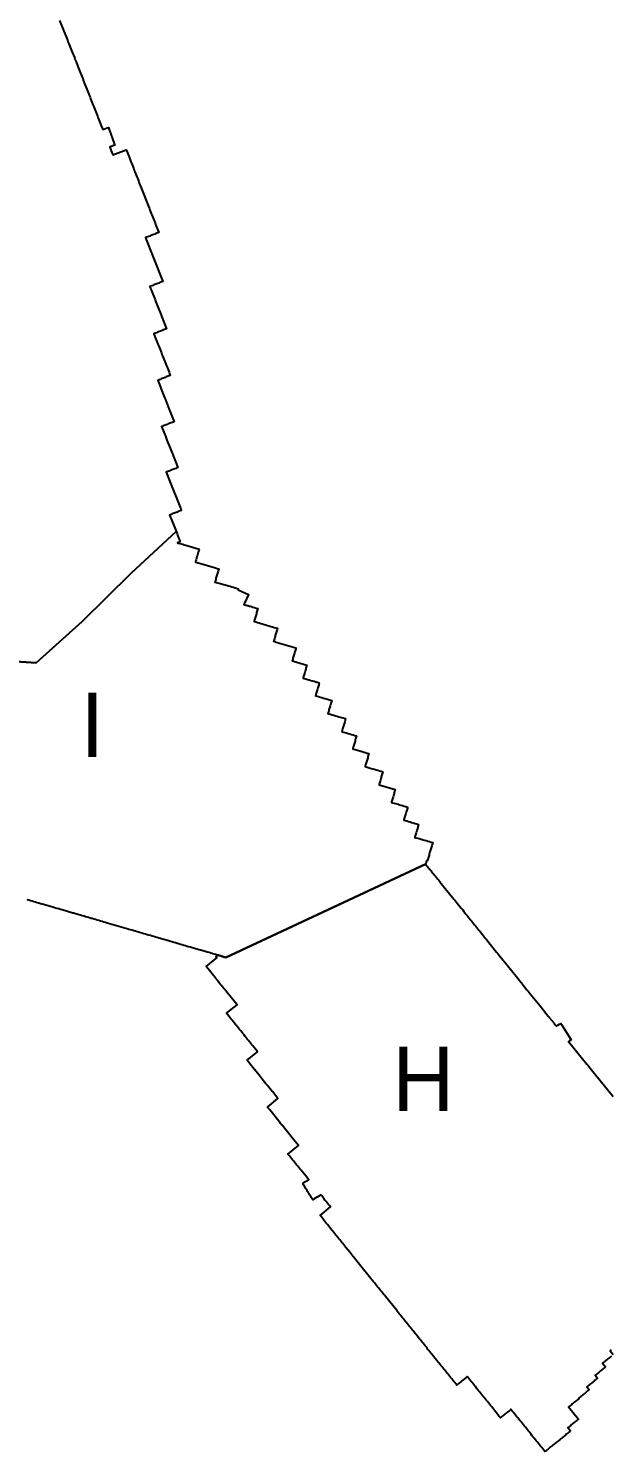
# Model space of a CAD drawing. Extents: x 325010 to 598009, y 7224244 to 7547000.
# Drawn here: x 455310 to 491596, y 7287125 to 7375760 of the extents above; entities that cross this region are included whole.
import ezdxf

# ---------------------------------------------------------------- set-up
doc = ezdxf.new("R2010")
doc.units = 0
for name, color, linetype in [('H', 7, 'Continuous'), ('I', 7, 'Continuous'), ('L', 7, 'Continuous')]:
    doc.layers.add(name, color=color, linetype=linetype)

msp = doc.modelspace()

# ---------------------------------------------------------------- linework, layer by layer
at = {"layer": 'H'}
for points in [[(491648, 7293074), (491595, 7293031), (491541, 7292988), (491488, 7292945), (491434, 7292902), (491381, 7292859), (491327, 7292816), (491274, 7292773), (491220, 7292730), (491167, 7292687), (491113, 7292644), (491100, 7292634), (491288, 7292401), (491235, 7292358), (491181, 7292314), (491128, 7292271), (491074, 7292228), (491021, 7292185), (490967, 7292142), (490914, 7292099), (490860, 7292056), (490806, 7292013), (490753, 7291970), (490699, 7291927), (490646, 7291884), (490633, 7291874), (490781, 7291690), (490728, 7291647), (490674, 7291604), (490621, 7291561), (490567, 7291518), (490513, 7291475), (490460, 7291432), (490406, 7291389), (490353, 7291346), (490299, 7291303), (490246, 7291260), (490192, 7291217), (490139, 7291173), (490127, 7291164), (490271, 7290985), (490218, 7290942), (490164, 7290898), (490110, 7290855), (490057, 7290812), (490003, 7290769), (489950, 7290726), (489896, 7290683), (489842, 7290640), (489789, 7290597), (489735, 7290554), (489682, 7290510), (489628, 7290467), (489616, 7290457), (489637, 7290432), (489583, 7290388), (489530, 7290345), (489476, 7290302), (489422, 7290259), (489369, 7290216), (489315, 7290173), (489262, 7290130), (489208, 7290087), (489155, 7290044), (489101, 7290001), (489048, 7289958), (488994, 7289915), (488981, 7289904), (489595, 7289143), (489542, 7289100), (489488, 7289057), (489435, 7289014), (489381, 7288971), (489327, 7288928), (489274, 7288885), (489220, 7288842), (489167, 7288799), (489113, 7288756), (489060, 7288713), (489006, 7288670), (488953, 7288626), (488940, 7288616), (489105, 7288412), (489051, 7288369), (488998, 7288326), (488944, 7288283), (488891, 7288240), (488837, 7288197), (488783, 7288154), (488730, 7288111), (488676, 7288068), (488623, 7288025), (488569, 7287981), (488516, 7287938), (488462, 7287895), (488450, 7287885), (488450, 7287885), (488397, 7287842), (488343, 7287798), (488290, 7287755), (488236, 7287712), (488183, 7287669), (488129, 7287626), (488075, 7287583), (488022, 7287540), (487968, 7287497), (487915, 7287454), (487861, 7287411), (487808, 7287368), (487754, 7287324), (487701, 7287281), (487647, 7287238), (487594, 7287195), (487540, 7287152), (487507, 7287125), (487439, 7287209), (487371, 7287293), (487303, 7287378), (487235, 7287462), (487167, 7287546), (487100, 7287630), (487032, 7287714), (486964, 7287798), (486896, 7287882), (486828, 7287966), (486760, 7288050), (486692, 7288134), (486625, 7288218), (486557, 7288303), (486489, 7288387), (486421, 7288471), (486353, 7288555), (486285, 7288639), (486217, 7288723), (486150, 7288807), (486082, 7288891), (486014, 7288975), (485946, 7289059), (485878, 7289143), (485810, 7289228), (485742, 7289312), (485675, 7289396), (485607, 7289480), (485539, 7289564), (485471, 7289648), (485403, 7289732), (485384, 7289756), (485352, 7289731), (485299, 7289688), (485245, 7289645), (485192, 7289601), (485138, 7289558), (485085, 7289515), (485031, 7289472), (484978, 7289429), (484924, 7289386), (484871, 7289343), (484817, 7289300), (484764, 7289257), (484730, 7289230), (484662, 7289314), (484594, 7289398), (484526, 7289482), (484459, 7289567), (484391, 7289651), (484323, 7289735), (484255, 7289819), (484187, 7289903), (484119, 7289988), (484051, 7290072), (483983, 7290156), (483915, 7290240), (483847, 7290324), (483779, 7290409), (483711, 7290493), (483643, 7290577), (483575, 7290661), (483507, 7290745), (483439, 7290830), (483371, 7290914), (483303, 7290998), (483235, 7291082), (483167, 7291166), (483099, 7291251), (483031, 7291335), (482963, 7291419), (482895, 7291503), (482827, 7291587), (482759, 7291672), (482691, 7291756), (482661, 7291793), (482642, 7291778), (482565, 7291716), (482488, 7291653), (482411, 7291591), (482334, 7291529), (482256, 7291467), (482179, 7291405), (482102, 7291343), (482025, 7291280), (482008, 7291266), (481946, 7291343), (481884, 7291419), (481822, 7291496), (481760, 7291572), (481699, 7291649), (481637, 7291726), (481575, 7291802), (481513, 7291879), (481451, 7291955), (481390, 7292032), (481328, 7292108), (481266, 7292185), (481204, 7292262), (481142, 7292338), (481081, 7292415), (481019, 7292491), (480957, 7292568), (480895, 7292644), (480833, 7292721), (480772, 7292797), (480710, 7292874), (480648, 7292951), (480586, 7293027), (480524, 7293104), (480463, 7293180), (480401, 7293257), (480339, 7293333), (480277, 7293410), (480216, 7293486), (480154, 7293563), (480092, 7293640), (480030, 7293716), (479968, 7293793), (479907, 7293869), (479845, 7293946), (479783, 7294022), (479721, 7294099), (479659, 7294176), (479598, 7294252), (479536, 7294329), (479474, 7294405), (479415, 7294484), (479353, 7294561), (479291, 7294637), (479230, 7294714), (479168, 7294790), (479106, 7294867), (479044, 7294943), (478983, 7295020), (478921, 7295097), (478859, 7295173), (478797, 7295250), (478735, 7295326), (478674, 7295403), (478612, 7295479), (478550, 7295556), (478488, 7295633), (478426, 7295709), (478365, 7295786), (478303, 7295863), (478285, 7295886), (477557, 7296788), (477501, 7296858), (477439, 7296935), (477377, 7297011), (477315, 7297088), (477253, 7297165), (477192, 7297241), (477130, 7297318), (477068, 7297394), (477006, 7297471), (476944, 7297547), (476883, 7297624), (476821, 7297700), (476759, 7297777), (476721, 7297824), (475956, 7298773), (475548, 7299281), (475525, 7299309), (475463, 7299386), (475401, 7299462), (475340, 7299539), (475080, 7299861), (475030, 7299922), (474968, 7299998), (474907, 7300075), (474845, 7300152), (474783, 7300228), (474721, 7300305), (474660, 7300381), (474598, 7300458), (474536, 7300534), (474474, 7300611), (474412, 7300687), (474351, 7300764), (474289, 7300841), (474227, 7300917), (473952, 7301258), (473918, 7301300), (473857, 7301377), (473795, 7301453), (473733, 7301530), (473672, 7301607), (473610, 7301684), (473548, 7301760), (473487, 7301837), (474140, 7302364), (474134, 7302371), (474066, 7302456), (473999, 7302540), (473931, 7302624), (473863, 7302708), (473795, 7302792), (473727, 7302877), (473659, 7302961), (473591, 7303045), (473534, 7303115), (473493, 7303090), (473401, 7303033), (473309, 7302976), (473217, 7302919), (473125, 7302862), (473033, 7302805), (472997, 7302863), (472962, 7302920), (472926, 7302978), (472890, 7303035), (472855, 7303093), (472819, 7303151), (472783, 7303208), (472748, 7303266), (472712, 7303324), (472676, 7303381), (472640, 7303439), (472605, 7303496), (472569, 7303554), (472533, 7303612), (472498, 7303669), (472462, 7303727), (472426, 7303785), (472405, 7303820), (472496, 7303878), (472588, 7303934), (472680, 7303991), (472772, 7304048), (472778, 7304052), (472571, 7304308), (472346, 7304589), (472300, 7304646), (472233, 7304730), (472165, 7304815), (472097, 7304899), (472029, 7304983), (471961, 7305067), (471893, 7305151), (471825, 7305236), (471757, 7305320), (471689, 7305404), (471621, 7305488), (471553, 7305572), (471485, 7305657), (472139, 7306184), (471838, 7306556), (471122, 7307446), (471092, 7307482), (471025, 7307566), (471003, 7307593), (470347, 7308408), (470279, 7308492), (470211, 7308576), (470865, 7309104), (470513, 7309541), (470499, 7309559), (470431, 7309643), (470363, 7309727), (470295, 7309812), (470227, 7309896), (470159, 7309980), (470115, 7310035), (469887, 7310317), (469819, 7310401), (469750, 7310485), (469682, 7310569), (469300, 7311041), (469274, 7311074), (469206, 7311158), (469138, 7311242), (469070, 7311326), (469002, 7311411), (468934, 7311495), (469587, 7312022), (469560, 7312057), (469292, 7312391), (469289, 7312394), (469221, 7312479), (469153, 7312563), (469085, 7312648), (469018, 7312732), (468950, 7312816), (468882, 7312901), (468814, 7312985), (468747, 7313070), (468679, 7313154), (468611, 7313238), (468543, 7313323), (468475, 7313407), (468407, 7313491), (468340, 7313576), (468272, 7313660), (468227, 7313717), (468138, 7313830), (468070, 7313914), (468002, 7313998), (467934, 7314082), (467866, 7314167), (467798, 7314251), (467730, 7314335), (467662, 7314420), (468314, 7314946), (467677, 7315735), (467543, 7315905), (467475, 7315989), (467422, 7316055), (467387, 7316099), (467339, 7316158), (467271, 7316243), (467204, 7316327), (467183, 7316353), (467073, 7316490), (467068, 7316496), (467000, 7316581), (466932, 7316665), (466864, 7316750), (466828, 7316796), (466593, 7317088), (466390, 7317342), (467044, 7317869), (466996, 7317929), (467127, 7318035), (467605, 7317896), (480066, 7323716), (480350, 7323365), (480406, 7323296), (480450, 7323241), (480502, 7323176), (480541, 7323128), (480609, 7323044), (480677, 7322959), (480745, 7322875), (480813, 7322791), (480881, 7322707), (480949, 7322623), (480963, 7322606), (481291, 7322203), (481750, 7321634), (481767, 7321614), (481835, 7321529), (481903, 7321445), (482040, 7321278), (482285, 7320972), (482310, 7320940), (482378, 7320856), (482446, 7320771), (482514, 7320687), (482581, 7320602), (482649, 7320518), (482716, 7320433), (482784, 7320349), (482852, 7320265), (482920, 7320181), (482988, 7320096), (483056, 7320012), (483124, 7319928), (483192, 7319844), (483260, 7319759), (483328, 7319675), (483395, 7319591), (483463, 7319506), (483567, 7319378), (483599, 7319338), (483668, 7319254), (483736, 7319170), (483803, 7319086), (483859, 7319016), (484490, 7318237), (484552, 7318161), (484620, 7318076), (484681, 7318001), (484892, 7317740), (484960, 7317656), (485000, 7317605), (485073, 7317514), (485095, 7317486), (485163, 7317402), (485706, 7316728), (486016, 7316344), (486046, 7316307), (486082, 7316261), (486385, 7315885), (486453, 7315801), (486521, 7315717), (486586, 7315637), (487202, 7314876), (487710, 7314245), (487745, 7314202), (487776, 7314163), (488071, 7313799), (488085, 7313781), (488153, 7313696), (488218, 7313615), (488225, 7313620), (488317, 7313677), (488409, 7313734), (488501, 7313791), (488537, 7313733), (489134, 7312766), (489042, 7312709), (488983, 7312670), (490124, 7311254), (490192, 7311171), (490261, 7311087), (490331, 7311004), (491757, 7309235)], [(491631, 7293450), (491577, 7293407), (491565, 7293397), (491756, 7293160)]]:
    msp.add_lwpolyline(points, dxfattribs=at)
at = {"layer": 'I'}
msp.add_lwpolyline([(454495, 7336324), (455790, 7336247), (458662, 7338828), (461709, 7341836), (464522, 7344424), (464531, 7344402), (464571, 7344301), (464611, 7344200), (464651, 7344099), (464691, 7343998), (464730, 7343898), (464770, 7343797), (464708, 7343772), (464645, 7343748), (464593, 7343727), (464646, 7343712), (464740, 7343685), (464833, 7343658), (464926, 7343631), (465019, 7343605), (465114, 7343581), (465952, 7343338), (465925, 7343243), (465897, 7343148), (465870, 7343053), (465842, 7342958), (465815, 7342863), (465787, 7342768), (465760, 7342673), (465732, 7342578), (465716, 7342521), (465823, 7342491), (466964, 7342160), (467068, 7342129), (467171, 7342098), (467152, 7342034), (467133, 7341968), (467115, 7341903), (467096, 7341838), (467077, 7341773), (467058, 7341708), (467039, 7341643), (467020, 7341578), (467001, 7341513), (466982, 7341448), (466963, 7341382), (466945, 7341317), (466935, 7341283), (467260, 7341189), (467715, 7341060), (467775, 7341043), (467878, 7341014), (467981, 7340985), (468083, 7340956), (468187, 7340927), (468289, 7340898), (468392, 7340868), (468373, 7340803), (468373, 7340801), (469019, 7340512), (468790, 7339999), (468755, 7339919), (468742, 7339890), (468949, 7339829), (468992, 7339816), (469095, 7339786), (469141, 7339772), (469215, 7339750), (469302, 7339725), (469405, 7339695), (469509, 7339664), (469612, 7339634), (469593, 7339569), (469574, 7339504), (469555, 7339439), (469536, 7339374), (469518, 7339309), (469499, 7339244), (469480, 7339179), (469461, 7339114), (469442, 7339049), (469423, 7338984), (469404, 7338919), (469385, 7338854), (469377, 7338823), (469377, 7338823), (469481, 7338793), (469585, 7338762), (469688, 7338732), (469788, 7338702), (469794, 7338700), (469896, 7338671), (469999, 7338640), (470103, 7338609), (470207, 7338580), (470311, 7338550), (470414, 7338519), (470518, 7338489), (470622, 7338459), (470726, 7338429), (470829, 7338398), (470811, 7338334), (470792, 7338270), (470773, 7338205), (470755, 7338140), (470736, 7338076), (470717, 7338011), (470698, 7337947), (470679, 7337882), (470661, 7337817), (470642, 7337753), (470623, 7337688), (470604, 7337623), (470595, 7337590), (470660, 7337571), (470745, 7337546), (470817, 7337525), (471987, 7337182), (471968, 7337118), (471949, 7337054), (471931, 7336989), (471912, 7336925), (471893, 7336861), (471875, 7336797), (471856, 7336732), (471837, 7336668), (471818, 7336603), (471800, 7336539), (471781, 7336475), (471762, 7336410), (471751, 7336373), (471836, 7336348), (472665, 7336107), (472647, 7336044), (472628, 7335979), (472609, 7335915), (472591, 7335850), (472572, 7335786), (472553, 7335721), (472534, 7335657), (472516, 7335593), (472497, 7335528), (472478, 7335464), (472460, 7335400), (472441, 7335335), (472430, 7335297), (472505, 7335275), (472609, 7335245), (472713, 7335215), (472817, 7335186), (472920, 7335156), (473024, 7335126), (473124, 7335097), (473285, 7335050), (473336, 7335036), (473439, 7335006), (473421, 7334941), (473402, 7334877), (473383, 7334813), (473364, 7334748), (473346, 7334684), (473327, 7334619), (473308, 7334555), (473289, 7334490), (473271, 7334426), (473252, 7334361), (473233, 7334297), (473214, 7334232), (473204, 7334196), (473279, 7334174), (473383, 7334144), (473487, 7334114), (473590, 7334084), (473694, 7334054), (473798, 7334024), (473803, 7334023), (474213, 7333905), (474194, 7333840), (474176, 7333775), (474157, 7333711), (474138, 7333646), (474119, 7333581), (474100, 7333517), (474082, 7333452), (474063, 7333388), (474044, 7333323), (474025, 7333259), (474006, 7333194), (473988, 7333130), (473977, 7333094), (474044, 7333075), (474148, 7333045), (474252, 7333015), (474356, 7332986), (474459, 7332956), (474563, 7332926), (474667, 7332896), (475082, 7332777), (475063, 7332712), (475044, 7332647), (475025, 7332582), (475007, 7332517), (474988, 7332452), (474969, 7332387), (474950, 7332322), (474931, 7332258), (474912, 7332193), (474893, 7332128), (474875, 7332063), (474856, 7331999), (474846, 7331965), (474929, 7331941), (475033, 7331911), (475135, 7331881), (475138, 7331881), (475241, 7331852), (475345, 7331822), (475449, 7331792), (475551, 7331762), (475554, 7331761), (475657, 7331732), (475761, 7331702), (475742, 7331637), (475723, 7331572), (475704, 7331507), (475685, 7331442), (475666, 7331377), (475647, 7331312), (475628, 7331248), (475609, 7331183), (475590, 7331118), (475571, 7331053), (475553, 7330988), (475534, 7330923), (475524, 7330889), (476165, 7330704), (476221, 7330688), (476325, 7330658), (476429, 7330628), (476533, 7330598), (476514, 7330533), (476495, 7330468), (476476, 7330403), (476457, 7330339), (476439, 7330274), (476420, 7330209), (476401, 7330145), (476382, 7330080), (476363, 7330015), (476344, 7329951), (476326, 7329886), (476307, 7329821), (476296, 7329786), (476361, 7329767), (476416, 7329751), (476611, 7329695), (476673, 7329677), (476777, 7329647), (476881, 7329618), (476985, 7329587), (477089, 7329557), (477193, 7329527), (477297, 7329497), (477401, 7329467), (477382, 7329402), (477363, 7329338), (477344, 7329273), (477325, 7329208), (477306, 7329144), (477288, 7329079), (477269, 7329014), (477250, 7328950), (477231, 7328885), (477212, 7328820), (477193, 7328756), (477174, 7328691), (477165, 7328657), (477239, 7328636), (477312, 7328614), (478174, 7328366), (478155, 7328301), (478136, 7328236), (478117, 7328171), (478098, 7328106), (478079, 7328042), (478060, 7327977), (478042, 7327912), (478023, 7327847), (478004, 7327782), (477985, 7327717), (477966, 7327653), (477947, 7327588), (477938, 7327556), (478013, 7327535), (478117, 7327505), (478355, 7327436), (478428, 7327415), (478532, 7327385), (478636, 7327355), (478739, 7327325), (478843, 7327295), (478947, 7327265), (478928, 7327200), (478909, 7327135), (478890, 7327070), (478871, 7327005), (478852, 7326940), (478833, 7326875), (478814, 7326810), (478795, 7326745), (478776, 7326680), (478757, 7326615), (478738, 7326550), (478719, 7326485), (478710, 7326454), (478796, 7326430), (478900, 7326399), (479004, 7326369), (479108, 7326339), (479194, 7326314), (479355, 7326268), (479421, 7326249), (479525, 7326219), (479629, 7326189), (479610, 7326124), (479591, 7326059), (479572, 7325994), (479553, 7325929), (479534, 7325864), (479515, 7325799), (479496, 7325734), (479477, 7325668), (479458, 7325603), (479439, 7325538), (479420, 7325473), (479401, 7325408), (479392, 7325379), (479468, 7325357), (479572, 7325327), (479661, 7325301), (479916, 7325228), (479988, 7325207), (480092, 7325178), (480196, 7325147), (480300, 7325117), (480404, 7325087), (480508, 7325057), (480489, 7324992), (480470, 7324926), (480451, 7324861), (480431, 7324796), (480412, 7324731), (480393, 7324666), (480374, 7324600), (480355, 7324535), (480336, 7324470), (480317, 7324405), (480298, 7324340), (480279, 7324274), (480260, 7324209), (480241, 7324144), (480222, 7324079), (480203, 7324014), (480184, 7323949), (480172, 7323908), (480126, 7323922), (480111, 7323869), (480092, 7323804), (480073, 7323739), (480066, 7323716), (467605, 7317896), (467127, 7318035), (467127, 7318035), (467085, 7318047), (466981, 7318077), (466890, 7318104), (466797, 7318131), (466773, 7318138), (466669, 7318168), (466565, 7318198), (466461, 7318228), (466406, 7318244), (466044, 7318349), (465941, 7318380), (465837, 7318411), (465733, 7318441), (465603, 7318479), (465524, 7318501), (465420, 7318531), (465316, 7318561), (465212, 7318591), (465108, 7318622), (465004, 7318653), (464900, 7318683), (464796, 7318713), (464736, 7318730), (464630, 7318761), (464588, 7318773), (464484, 7318803), (464380, 7318833), (463968, 7318953), (463964, 7318955), (463959, 7318956), (463761, 7319014), (463756, 7319015), (463651, 7319046), (463547, 7319076), (463443, 7319106), (463339, 7319136), (463235, 7319167), (463131, 7319198), (463027, 7319228), (462923, 7319258), (462819, 7319288), (462715, 7319318), (462611, 7319348), (462507, 7319378), (462403, 7319409), (462299, 7319439), (462195, 7319469), (462091, 7319500), (461987, 7319530), (461883, 7319560), (461779, 7319590), (461674, 7319620), (461570, 7319650), (461535, 7319661), (460217, 7320042), (460113, 7320072), (460009, 7320104), (459906, 7320134), (459801, 7320164), (459697, 7320195), (459593, 7320225), (459489, 7320255), (459385, 7320285), (459281, 7320315), (459215, 7320334), (459049, 7320382), (458969, 7320405), (458873, 7320433), (458776, 7320461), (458761, 7320466), (458657, 7320496), (458552, 7320526), (458448, 7320556), (458344, 7320586), (458240, 7320616), (458136, 7320647), (458080, 7320663), (457408, 7320858), (457303, 7320887), (457199, 7320917), (457095, 7320948), (456991, 7320978), (456887, 7321008), (456824, 7321026), (456390, 7321151), (456366, 7321158), (456262, 7321187), (456158, 7321217), (456054, 7321247), (455950, 7321277), (455846, 7321307), (455741, 7321337), (455637, 7321367), (455533, 7321397), (455429, 7321427), (455325, 7321457), (455221, 7321487)], dxfattribs=at)
at = {"layer": 'L'}
msp.add_lwpolyline([(457253, 7376261), (457478, 7375698), (457717, 7375094), (457757, 7374994), (457796, 7374894), (457835, 7374793), (457876, 7374692), (457916, 7374592), (457956, 7374491), (457997, 7374391), (458037, 7374291), (458077, 7374190), (458117, 7374090), (458130, 7374058), (458176, 7373942), (458198, 7373889), (458228, 7373811), (458278, 7373688), (458371, 7373453), (458398, 7373386), (458437, 7373286), (458477, 7373185), (458517, 7373085), (458556, 7372984), (458674, 7372682), (458714, 7372581), (458727, 7372548), (458833, 7372279), (458950, 7371976), (459029, 7371775), (459069, 7371675), (459108, 7371574), (459109, 7371573), (459149, 7371473), (459188, 7371372), (459228, 7371272), (459268, 7371172), (459308, 7371071), (459348, 7370970), (459387, 7370870), (459427, 7370769), (459467, 7370669), (459507, 7370568), (459546, 7370467), (459586, 7370367), (459626, 7370266), (459665, 7370165), (459706, 7370065), (459746, 7369965), (459786, 7369864), (459827, 7369764), (459853, 7369697), (459941, 7369477), (460002, 7369498), (460105, 7369532), (460207, 7369567), (460310, 7369601), (460331, 7369538), (460672, 7368527), (460685, 7368487), (460412, 7368393), (460378, 7368381), (460377, 7368381), (460387, 7368357), (460534, 7367979), (460544, 7367954), (460571, 7367884), (461402, 7368211), (461441, 7368112), (461480, 7368013), (461520, 7367914), (461559, 7367815), (461579, 7367762), (461698, 7367460), (461715, 7367418), (461754, 7367319), (461793, 7367219), (461832, 7367120), (461871, 7367021), (461910, 7366922), (461949, 7366823), (461988, 7366723), (462027, 7366624), (462066, 7366525), (462105, 7366426), (462144, 7366327), (462183, 7366228), (462185, 7366222), (462222, 7366128), (462261, 7366029), (462300, 7365930), (462339, 7365831), (462378, 7365731), (462417, 7365632), (462771, 7364740), (462829, 7364591), (462849, 7364542), (462887, 7364442), (462927, 7364343), (462966, 7364244), (463005, 7364145), (463044, 7364046), (463084, 7363947), (463122, 7363847), (463162, 7363749), (463201, 7363649), (463240, 7363550), (463279, 7363451), (463319, 7363352), (463358, 7363253), (463397, 7363154), (463436, 7363054), (463373, 7363030), (463310, 7363005), (463247, 7362980), (463184, 7362955), (463122, 7362930), (463059, 7362906), (462996, 7362881), (462933, 7362856), (462870, 7362831), (462806, 7362806), (462743, 7362781), (462679, 7362756), (462616, 7362731), (462607, 7362728), (463087, 7361515), (463680, 7360004), (463617, 7359980), (463555, 7359955), (463492, 7359931), (463430, 7359906), (463367, 7359881), (463305, 7359857), (463242, 7359832), (463180, 7359808), (463117, 7359783), (463055, 7359758), (462992, 7359734), (462930, 7359709), (462877, 7359688), (462882, 7359677), (462920, 7359576), (462921, 7359574), (462961, 7359475), (463000, 7359374), (463039, 7359273), (463179, 7358920), (463199, 7358870), (463239, 7358770), (463279, 7358669), (463319, 7358568), (463457, 7358217), (463478, 7358165), (463518, 7358065), (463558, 7357964), (463598, 7357863), (463610, 7357832), (463917, 7357057), (463854, 7357033), (463792, 7357008), (463730, 7356984), (463668, 7356959), (463606, 7356935), (463544, 7356910), (463482, 7356886), (463419, 7356862), (463357, 7356837), (463295, 7356813), (463233, 7356788), (463171, 7356764), (463124, 7356745), (463154, 7356669), (463194, 7356568), (463219, 7356504), (463312, 7356272), (463314, 7356266), (463317, 7356258), (463379, 7356102), (463394, 7356065), (463435, 7355964), (463475, 7355864), (463515, 7355763), (463555, 7355662), (463595, 7355562), (463635, 7355461), (463675, 7355360), (463715, 7355260), (463755, 7355159), (463794, 7355058), (463814, 7355010), (463914, 7354756), (463954, 7354655), (463993, 7354555), (464073, 7354352), (464112, 7354252), (464151, 7354151), (464090, 7354127), (464028, 7354102), (463966, 7354078), (463904, 7354053), (463842, 7354029), (463779, 7354004), (463717, 7353980), (463655, 7353955), (463592, 7353931), (463530, 7353906), (463468, 7353882), (463406, 7353857), (463372, 7353844), (463394, 7353790), (463434, 7353690), (463473, 7353589), (463490, 7353546), (463567, 7353350), (463592, 7353287), (463632, 7353186), (463672, 7353085), (463711, 7352984), (463751, 7352884), (463790, 7352783), (463830, 7352682), (464088, 7352029), (464109, 7351977), (464148, 7351876), (464188, 7351776), (464228, 7351675), (464268, 7351574), (464308, 7351473), (464347, 7351373), (464387, 7351272), (464325, 7351247), (464263, 7351223), (464201, 7351198), (464138, 7351174), (464076, 7351149), (464014, 7351125), (463952, 7351100), (463890, 7351076), (463827, 7351052), (463765, 7351027), (463703, 7351003), (463641, 7350978), (463609, 7350966), (463625, 7350926), (463665, 7350826), (463705, 7350725), (463745, 7350624), (463746, 7350621), (463804, 7350476), (463825, 7350423), (463865, 7350323), (463868, 7350313), (463922, 7350178), (463945, 7350122), (463985, 7350021), (463986, 7350017), (464099, 7349733), (464104, 7349719), (464145, 7349619), (464184, 7349518), (464224, 7349417), (464241, 7349375), (464624, 7348412), (464560, 7348387), (464498, 7348362), (464436, 7348338), (464373, 7348313), (464311, 7348289), (464248, 7348264), (464186, 7348239), (464123, 7348215), (464061, 7348190), (463998, 7348166), (463936, 7348141), (463897, 7348126), (464124, 7347553), (464761, 7345943), (464800, 7345842), (464839, 7345741), (464776, 7345716), (464714, 7345692), (464651, 7345667), (464589, 7345643), (464527, 7345618), (464465, 7345594), (464402, 7345569), (464340, 7345545), (464278, 7345520), (464216, 7345496), (464154, 7345471), (464113, 7345455), (464131, 7345409), (464171, 7345308), (464212, 7345208), (464251, 7345107), (464292, 7345006), (464510, 7344455), (464522, 7344424), (461709, 7341836), (458662, 7338828), (455790, 7336247), (454495, 7336324)], dxfattribs=at)

# ---------------------------------------------------------------- texts
for s, p in [('I', (458552, 7330386)), ('H', (477986, 7308336))]:
    msp.add_text(s, height=4000).set_placement(p)

doc.saveas('drawing.dxf')
